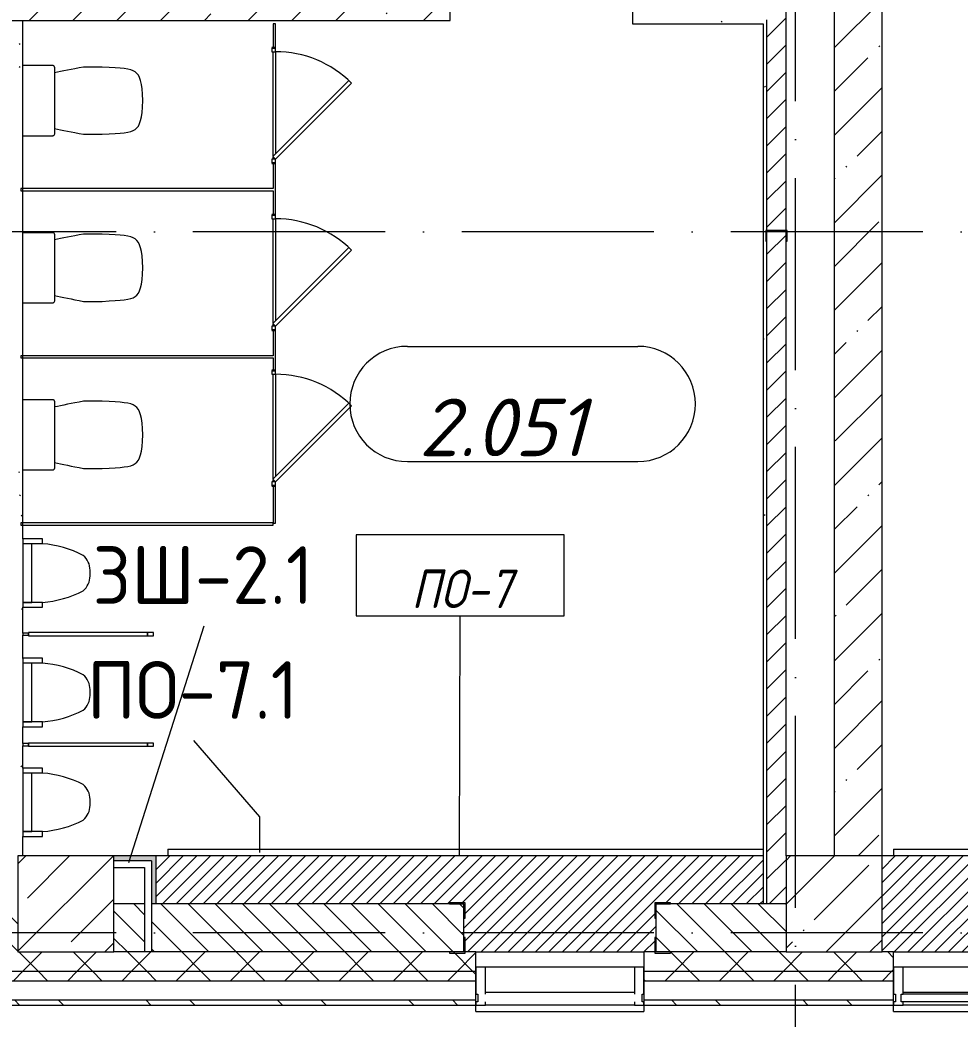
# Model space of a CAD drawing. Header units: millimetres. Extents: x -6467 to 106027, y -7090 to 195095.
# Drawn here: x 10410 to 15306, y -2268 to 2934 of the extents above; entities that cross this region are included whole.
import ezdxf

# ---------------------------------------------------------------- set-up
doc = ezdxf.new("R2010")
doc.units = ezdxf.units.MM
doc.linetypes.add('50_200_ШТРИХ_1Т_ш5_п1_п1_', pattern=[1400, 1000, -200, 0, -200])
for name, color, linetype, lineweight, true_color in [('A-AREA-IDEN-1', 7, 'Continuous', 9, 0xaaaaaa), ('A-DOOR-1', 7, 'Continuous', 5, 0xaaaaaa), ('A-DOOR-FRAM-1', 7, 'Continuous', 9, 0xaaaaaa), ('A-DOOR-OPNG-1', 7, 'Continuous', 30, 0xaaaaaa), ('A-FLOR-PATT-1', 7, 'Continuous', 5, 0xd61c12), ('A-FLOR-PATT-3', 7, 'Continuous', 5, 0xd9e403), ('A-GENM-1', 7, 'Continuous', 9, 0xaaaaaa), ('A-GENM-2', 7, 'Continuous', 20, 0xaaaaaa), ('A-WALL-1', 7, 'Continuous', 5, 0x77b143), ('A-WALL-3', 7, 'Continuous', 5, 0x787878), ('A-WALL-FNSH-2', 7, 'Continuous', 5, 0xaaaaaa), ('I-WALL-1', 7, 'Continuous', 5, 0x787878), ('I-WALL-2', 7, 'Continuous', 5, 0xaaaaaa), ('M-EQPM-1', 7, 'Continuous', 9, 0xaaaaaa), ('P-SANR-FIXT-1', 7, 'Continuous', 9, 0xaaaaaa), ('Оси-3', 7, '50_200_ШТРИХ_1Т_ш5_п1_п1_', 9, 0xaaaaaa)]:
    doc.layers.add(name, color=color, linetype=linetype, lineweight=lineweight, true_color=true_color)
for name, color, linetype, lineweight in [('A-FLOR', 7, 'Continuous', 9), ('A-FLOR-IDEN', 7, 'Continuous', 9), ('A-GLAZ', 7, 'Continuous', 5), ('A-GLAZ-CWMG', 7, 'Continuous', 9), ('A-GLAZ-CWMG-1', 7, 'Continuous', 20), ('A-WALL', 7, 'Continuous', 5), ('A-WALL-FNSH-1', 7, 'Continuous', 5), ('A-WALL-IDEN', 7, 'Continuous', 9), ('I-WALL', 7, 'Continuous', 5), ('S-COLS', 7, 'Continuous', 9), ('S-COLS-1', 7, 'Continuous', 5)]:
    doc.layers.add(name, color=color, linetype=linetype, lineweight=lineweight)
doc.styles.add('GOST Common', font='', dxfattribs={"height": 300})
doc.styles.add('GOST Common_I', font='', dxfattribs={"width": 0.9, "height": 200})
doc.styles.add('ISOCPEUR_I', font='isocpeui.ttf', dxfattribs={"height": 300})
doc.styles.get('GOST Common').set_extended_font_data('GOST Common')
doc.styles.get('GOST Common_I').set_extended_font_data('GOST Common', italic=True)
pattern_1 = [(45, (0, 0), (-228.0985, 228.0985), []), (45, (228.1, 0), (-228.0985, 228.0985), [403.225, -80.645, 6.706, -73.939])]
pattern_2 = [(0, (0, 0), (406.4, 101.6), [6.706, -298.094, 6.706, -298.094, -1625.6]), (0, (0, 0), (406.4, 101.6), [-609.6, 6.706, -602.894, 6.706, -298.094, -711.2]), (0, (0, 0), (406.4, 101.6), [-1524, 6.706, -196.494, 6.706, -501.294]), (120, (152.4, 50.8), (-291.1882, 301.1527), [6.706, -298.094, 6.706, -298.094, -1625.6]), (120, (152.4, 50.8), (-291.1882, 301.1527), [-609.6, 6.706, -602.894, 6.706, -298.094, -711.2]), (120, (152.4, 50.8), (-291.1882, 301.1527), [-1524, 6.706, -196.494, 6.706, -501.294]), (240, (203.2, 254), (-115.2118, -402.7527), [6.706, -298.094, 6.706, -298.094, -1625.6]), (240, (203.2, 254), (-115.2118, -402.7527), [-609.6, 6.706, -602.894, 6.706, -298.094, -711.2]), (240, (203.2, 254), (-115.2118, -402.7527), [-1524, 6.706, -196.494, 6.706, -501.294])]
pattern_3 = [(45, (0, 0), (-141.42136, 141.42136), []), (135, (0, 0), (-141.42136, -141.42136), [])]

# ---------------------------------------------------------------- blocks, each defined once
blk = doc.blocks.new('DOR_ДУ_распашная__1Ст_Прямоугольная2 - Вн_Д-9_ДДГ 600х1850h_С_у-29181152-АИ_План этажа Радиаторы_2')
at = {"layer": 'A-DOOR-1'}
for p, q in [((-116, 402), (-130.1, 387.8)), ((-130.1, 387.8), (265.9, -8.1)), ((280, 6), (-116, 402)), ((265.9, -8.1), (280, 6))]:
    blk.add_line(p, q, dxfattribs=at)
blk.add_arc((280, 6), 560, 135, 180, dxfattribs=at)
at = {"layer": 'A-DOOR-FRAM-1'}
for p, q in [((-280, 6), (-300, 6)), ((-280, -14), (-280, 6)), ((280, 6), (280, -14)), ((300, 6), (280, 6)), ((-300, -14), (-280, -14)), ((280, -14), (300, -14))]:
    blk.add_line(p, q, dxfattribs=at)
at = {"layer": 'A-DOOR-OPNG-1'}
for p, q in [((-300, 6), (-300, -14)), ((300, -14), (300, 6))]:
    blk.add_line(p, q, dxfattribs=at)
blk = doc.blocks.new('SND_Унитаз_Santek_HEO - Santek HEO_ 365х635х785_ выпуск-прямой_ PN4_5_ Х-резьба НР DN15_ К-гл_кон_ П DN100-17949504-АИ_План этажа Радиаторы_2')
at = {"layer": 'P-SANR-FIXT-1'}
for p, q in [((-175, 423.4), (-175, 325.6)), ((175, 325.6), (175, 423.4)), ((-182.5, 165.8), (-182.5, 10)), ((172.5, 175.8), (-172.5, 175.8)), ((182.5, 10), (182.5, 165.8))]:
    blk.add_line(p, q, dxfattribs=at)
for centre, start, end in [((-172.5, 165.8), 90, 180), ((-172.5, 165.8), 150, 180), ((-172.5, 165.8), 105, 120), ((172.5, 165.8), 0, 90), ((172.5, 165.8), 45, 90), ((172.5, 165.8), 0, 30)]:
    blk.add_arc(centre, 10, start, end, dxfattribs=at)
for points, knots in [([(0, 634.5), (-96, 631.3), (-168.1, 609.5), (-169.2, 526.5), (-175, 423.4)], [-0.5440111, -0.5440111, -0.5440111, -0.5440111, -0.2757876, 0, 0, 0, 0]), ([(175, 423.4), (169.2, 526.5), (168.1, 609.5), (96, 631.3), (0, 634.5)], [-0.5440111, -0.5440111, -0.5440111, -0.5440111, -0.2682234, 0, 0, 0, 0])]:
    blk.add_open_spline(points, degree=3, knots=knots, dxfattribs=at)
for points in [[(-175, 325.6), (-163, 263.9), (-153.6, 214.5), (-145, 174.9)], [(145, 174.9), (153.6, 214.5), (163, 263.9), (175, 325.6)]]:
    blk.add_open_spline(points, degree=3, dxfattribs=at)
blk = doc.blocks.new('BSC_Колонна _Прямоугольная - 500х500-V77-АИ_План этажа Радиаторы_2')
at = {"layer": 'S-COLS-1'}
h = blk.add_hatch(dxfattribs=at)
h.set_pattern_fill('FP_105', color=256, style=0, pattern_type=2)
h.set_pattern_definition([(45, (-10650, 1668.96), (-228.0985, 228.0985), []), (45, (-10421.9, 1668.96), (-228.0985, 228.0985), [403.225, -80.645, 6.706, -73.939])])
h.paths.add_polyline_path([(-250, -250), (250, -250), (250, 250), (-250, 250), (-250, -50.9)])
for p, q in [((250, 250), (-250, 250)), ((-250, 250), (-250, -250)), ((250, -250), (250, 250)), ((-250, -250), (250, -250))]:
    blk.add_line(p, q, dxfattribs=at)
blk = doc.blocks.new('Прямоугольный импост - Импост структурный с накладкой - 180мм-22437099-АИ_План этажа Радиаторы_2')
at = {"layer": 'A-GLAZ-CWMG-1'}
for p, q in [((0, 17), (-50, 17)), ((-50, 17), (-50, 0)), ((-50, 0), (-40, 0)), ((-40, 0), (-40, -40)), ((-10, -40), (-10, 0)), ((-10, 0), (0, 0)), ((0, 0), (0, 17)), ((-40, -40), (-50, -40)), ((-50, -40), (-50, -180)), ((0, -40), (-10, -40)), ((0, -180), (0, -40)), ((-50, -180), (0, -180))]:
    blk.add_line(p, q, dxfattribs=at)
blk = doc.blocks.new('Прямоугольный импост - Импост структурный с накладкой - 180мм-V233-АИ_План этажа Радиаторы_2')
at = {"layer": 'A-GLAZ-CWMG'}
for p, q in [((67850, -1999), (66250, -1999)), ((67850, -2139), (66250, -2139)), ((67850, -2179), (66250, -2179)), ((67850, -2196), (66250, -2196))]:
    blk.add_line(p, q, dxfattribs=at)
blk = doc.blocks.new('Прямоугольный импост - Импост структурный с накладкой - 180мм-22437121-АИ_План этажа Радиаторы_2')
at = {"layer": 'A-GLAZ-CWMG-1'}
for p, q in [((-50, 0), (-50, 17)), ((-50, 17), (0, 17)), ((0, 0), (-10, 0)), ((-10, 0), (-10, -40)), ((0, 17), (0, 0)), ((-50, -180), (-50, -40)), ((-10, -40), (0, -40)), ((0, -40), (0, -180)), ((0, -180), (-50, -180))]:
    blk.add_line(p, q, dxfattribs=at)
blk = doc.blocks.new('Прямоугольный импост - Импост структурный с накладкой - 180мм-V232-АИ_План этажа Радиаторы_2')
at = {"layer": 'A-GLAZ-CWMG'}
for p, q in [((6637, 55111), (5862, 55111)), ((6637, 54914), (5862, 54914))]:
    blk.add_line(p, q, dxfattribs=at)
blk = doc.blocks.new('Прямоугольный импост - Импост структурный с накладкой - 180мм-22437100-АИ_План этажа Радиаторы_2')
at = {"layer": 'A-GLAZ-CWMG-1'}
for p, q in [((-25, 0), (-25, 17)), ((-25, 17), (25, 17)), ((25, 0), (15, 0)), ((15, 0), (15, -40)), ((25, 17), (25, 0)), ((-25, -180), (-25, -40)), ((15, -40), (25, -40)), ((25, -40), (25, -180)), ((25, -180), (-25, -180))]:
    blk.add_line(p, q, dxfattribs=at)
blk = doc.blocks.new('Прямоугольный импост - Импост структурный с накладкой - 180мм-22437155-АИ_План этажа Радиаторы_2')
at = {"layer": 'A-GLAZ-CWMG-1'}
for p, q in [((0, 17), (-50, 17)), ((-50, 17), (-50, 0)), ((-10, -40), (-10, 0)), ((-10, 0), (0, 0)), ((0, 0), (0, 17)), ((-50, -40), (-50, -180)), ((0, -40), (-10, -40)), ((0, -180), (0, -40)), ((-50, -180), (0, -180))]:
    blk.add_line(p, q, dxfattribs=at)
blk = doc.blocks.new('BSC_Колонна _Прямоугольная - 500х500-V332-АИ_План этажа Радиаторы_2')
at = {"layer": 'S-COLS-1'}
h = blk.add_hatch(dxfattribs=at)
h.set_pattern_fill('FP_227', color=256, style=0, pattern_type=2)
h.set_pattern_definition([(45, (-14650, 1668.96), (-228.0985, 228.0985), []), (45, (-14421.9, 1668.96), (-228.0985, 228.0985), [403.225, -80.645, 6.706, -73.939])])
h.paths.add_polyline_path([(-194.5, -250), (250, -250), (250, 250), (-250, 250), (-250, -250)])
for p, q in [((250, 250), (-250, 250)), ((-250, 250), (-250, -250)), ((250, -250), (250, 250)), ((-250, -250), (250, -250))]:
    blk.add_line(p, q, dxfattribs=at)
blk = doc.blocks.new('Фахверк _газобетон торцы_272 - Фахверк _газобетон торцы_-25572460-АИ_План этажа Радиаторы_2')
at = {"layer": 'A-GENM-2'}
for p, q in [((89406, 11134.7), (89325, 11134.7)), ((89325, 11134.7), (89325, 11128.7)), ((89406, 11053.7), (89406, 11134.7)), ((89325, 11128.7), (89400, 11128.7)), ((89400, 11128.7), (89400, 11053.7)), ((89400, 11053.7), (89406, 11053.7)), ((89400, 10953.7), (89400, 10878.7)), ((89406, 10953.7), (89400, 10953.7)), ((89406, 10872.7), (89406, 10953.7)), ((89400, 10878.7), (89325, 10878.7)), ((89325, 10878.7), (89325, 10872.7)), ((89325, 10872.7), (89406, 10872.7))]:
    blk.add_line(p, q, dxfattribs=at)
blk = doc.blocks.new('Фахверк _газобетон торцы_273 - Фахверк _газобетон торцы_-25572480-АИ_План этажа Радиаторы_2')
at = {"layer": 'A-GENM-2'}
for p, q in [((89406, 11134.7), (89325, 11134.7)), ((89325, 11134.7), (89325, 11128.7)), ((89406, 11053.7), (89406, 11134.7)), ((89325, 11128.7), (89400, 11128.7)), ((89400, 11128.7), (89400, 11053.7)), ((89400, 11053.7), (89406, 11053.7)), ((89400, 10953.7), (89400, 10878.7)), ((89406, 10953.7), (89400, 10953.7)), ((89406, 10872.7), (89406, 10953.7)), ((89400, 10878.7), (89325, 10878.7)), ((89325, 10878.7), (89325, 10872.7)), ((89325, 10872.7), (89406, 10872.7))]:
    blk.add_line(p, q, dxfattribs=at)
blk = doc.blocks.new('Отлив_СКБ - Отлив витража-25810885-АИ_План этажа Радиаторы_2')
at = {"layer": 'A-GLAZ'}
for p, q in [((0, 67.4), (0, 100)), ((875, 100), (0, 100)), ((875, 100), (875, 67.4)), ((50, 2), (825, 2)), ((825, 0), (50, 0))]:
    blk.add_line(p, q, dxfattribs=at)
blk = doc.blocks.new('Отлив_СКБ - Отлив витража-25810986-АИ_План этажа Радиаторы_2')
at = {"layer": 'A-GLAZ'}
for p, q in [((0, 67.4), (0, 100)), ((1700, 100), (0, 100)), ((1700, 100), (1700, 67.4)), ((50, 2), (1650, 2)), ((1650, 0), (50, 0))]:
    blk.add_line(p, q, dxfattribs=at)
blk = doc.blocks.new('Фахверк 100_35 - Фахверк 100_1-26106838-АИ_План этажа Радиаторы_2')
at = {"layer": 'A-GENM-2'}
for p, q in [((2285, 81466), (2175, 81466)), ((2175, 81466), (2175, 81411)), ((2285, 81411), (2285, 81466)), ((2180, 81461), (2280, 81461)), ((2180, 81411), (2180, 81461)), ((2280, 81461), (2280, 81411)), ((2175, 81411), (2180, 81411)), ((2280, 81411), (2285, 81411))]:
    blk.add_line(p, q, dxfattribs=at)
blk = doc.blocks.new('Писсуар-Настенный_350-3D - Писсуар-Настенный_350-3D-29186888-АИ_План этажа Радиаторы_2')
at = {"layer": 'P-SANR-FIXT-1'}
for p, q in [((-109.1, 410), (-124.1, 410)), ((-94.1, 410), (-109.1, 410)), ((-261.5, 161.6), (-286.9, 161.6)), ((-286.9, 161.6), (-286.9, 60)), ((-261.5, 161.6), (-261.5, 60)), ((69.2, 161.6), (43.3, 161.6)), ((43.3, 161.6), (43.3, 60)), ((69.2, 60), (69.2, 161.6)), ((43.3, 106.9), (-261.5, 106.9)), ((-261.5, 106.9), (-261.5, 60)), ((43.3, 60), (43.3, 106.9)), ((-286.9, 60), (69.2, 60))]:
    blk.add_line(p, q, dxfattribs=at)
for centre, radius, start, end in [((279, 122.9), 541.9, 152.3797, 175.9011), ((-124.1, 309.4), 100.6, 90, 140), ((-94.1, 309.4), 100.6, 40, 90), ((-497.1, 122.9), 541.9, 4.0989, 27.6203)]:
    blk.add_arc(centre, radius, start, end, dxfattribs=at)
blk = doc.blocks.new('SMP_ДушеваяПерегородка_P1 - Туалетная кабинка 4-29189121-АИ_План этажа Радиаторы_2')
at = {"layer": 'M-EQPM-1'}
for p, q in [((8, 740), (-8, 740)), ((-8, 740), (-8, 710)), ((8, 710), (8, 740)), ((8, 710), (-8, 710)), ((-8, 710), (-8, 90)), ((-8, 710), (8, 710)), ((8, 90), (8, 710)), ((-8, 90), (8, 90)), ((6, 90), (-6, 90)), ((-6, 90), (-6, 60)), ((-6, 60), (6, 60)), ((6, 60), (6, 90))]:
    blk.add_line(p, q, dxfattribs=at)
blk = doc.blocks.new('AAR_СКБ_Марка_помещения_1_5 ммп - Номер-27962133-АИ_План этажа Радиаторы_2')
at = {"layer": 'A-AREA-IDEN-1'}
for p, q in [((-2.987, 3), (3.013, 3)), ((-2.987, 0), (3.013, 0))]:
    blk.add_line(p, q, dxfattribs=at)
for centre, start, end in [((-2.987, 1.5), 90, 270), ((3.013, 1.5), 270, 90)]:
    blk.add_arc(centre, 1.5, start, end, dxfattribs=at)
blk = doc.blocks.new('AAR_СКБ_Марка_Перекрытия_1 мм - Марка пола-27961726-АИ_План этажа Радиаторы_2')
at = {"layer": 'A-FLOR-IDEN'}
for p, q in [((2.723, 2.101), (-2.69, 2.101)), ((-2.69, 2.101), (-2.69, 0)), ((2.723, 0), (2.723, 2.101)), ((-2.69, 0), (2.723, 0))]:
    blk.add_line(p, q, dxfattribs=at)

msp = doc.modelspace()

# ---------------------------------------------------------------- hatches: boundary and pattern name
at = {"layer": 'A-FLOR-PATT-1'}
h = msp.add_hatch(dxfattribs=at)
h.set_pattern_fill('FP_268', color=256, style=0, pattern_type=2)
h.set_pattern_definition([(45, (15850, -1668.96), (-35.3553, 35.3553), [])])
h.paths.add_polyline_path([(16116.5, -1919), (16715.4, -1919), (16715.4, -1844), (16720.4, -1844), (16720.4, -1744), (16715.4, -1744), (16715.4, -1663), (16796.4, -1663), (16796.4, -1669), (16800, -1669), (16800, -1419), (14900, -1419), (14900.4, -1919), (15286, -1919)])
at = {"layer": 'A-FLOR-PATT-3'}
h = msp.add_hatch(dxfattribs=at)
h.set_pattern_fill('FP_348', color=256, style=0, pattern_type=2)
h.set_pattern_definition([(225, (13219.5, -1793.96), (35.3553, -35.3553), [])])
h.paths.add_polyline_path([(13716.5, -1919), (13716.5, -1844), (13722.5, -1844), (13722.5, -1744), (13716.5, -1744), (13716.5, -1663), (13797.5, -1663), (13797.5, -1669), (14280, -1669), (14280, -1419), (11119.6, -1419), (11119.6, -1669), (12647.5, -1669), (12647.5, -1663), (12728.5, -1663), (12728.5, -1744), (12722.5, -1744), (12722.5, -1844), (12728.5, -1844), (12728.5, -1919), (13660, -1919)])
at = {"layer": 'A-WALL'}
h = msp.add_hatch(dxfattribs=at)
h.set_pattern_fill('FP_1', color=256, style=0, pattern_type=2)
h.set_pattern_definition(pattern_1)
h.paths.add_polyline_path([(14650, -1419), (14900, -1419), (14900, 5581), (14650, 5581), (14650, -312)])
h = msp.add_hatch(dxfattribs=at)
h.set_pattern_fill('FP_1', color=256, style=0, pattern_type=2)
h.set_pattern_definition(pattern_1)
h.paths.add_polyline_path([(12650, 2931), (12650, 3181), (7750, 3181), (7750, 2931), (10305.1, 2931.1), (10305.3, 2931), (11133.5, 2931)])
h = msp.add_hatch(dxfattribs=at)
h.set_pattern_fill('FP_125', color=256, style=0, pattern_type=2)
h.set_pattern_definition(pattern_3)
h.paths.add_polyline_path([(99166.3, -2019), (101250, -2019), (101250, -1919), (92065.3, -1919), (92065.3, -2019), (95844.3, -2019)])
h.paths.add_polyline_path([(90365.3, -2019), (90365.3, -1919), (82525, -1919), (82525, -2019), (90030.8, -2019)])
h.paths.add_polyline_path([(81400, -2019), (81675, -2019), (81675, -1919), (80400, -1919), (80400, -2019), (81310.6, -2019)])
h.paths.add_polyline_path([(70900, -2019), (72700, -2019), (72700, -1919), (70900, -1919)])
h.paths.add_polyline_path([(69200, -2019), (69200, -1919), (67900, -1919), (67900, -2019), (68853.1, -2019)])
h.paths.add_polyline_path([(66200, -2019), (66200, -1919), (64900, -1919), (64900, -2019), (65946.4, -2019)])
h.paths.add_polyline_path([(63039.6, -2019), (63200, -2019), (63200, -1919), (61900, -1919), (61900, -2019), (62624.4, -2019)])
h.paths.add_polyline_path([(57200, -2019), (57200, -1919), (55900, -1919), (55900, -2019), (56810.9, -2019)])
h.paths.add_polyline_path([(58900, -2019), (60200, -2019), (60200, -1919), (58900, -1919)])
h.paths.add_polyline_path([(52900, -2019), (54200, -2019), (54200, -1919), (52900, -1919)])
h.paths.add_polyline_path([(50997.4, -2019), (51200, -2019), (51200, -1919), (49900, -1919), (49900, -2019), (50166.9, -2019)])
h.paths.add_polyline_path([(46900, -2019), (48200, -2019), (48200, -1919), (46900, -1919)])
h.paths.add_polyline_path([(45183.9, -2019), (45200, -2019), (45200, -1919), (43900, -1919), (43900, -2019), (44353.4, -2019)])
h.paths.add_polyline_path([(41861.9, -2019), (42200, -2019), (42200, -1919), (40900, -1919), (40900, -2019), (41031.4, -2019)])
h.paths.add_polyline_path([(38539.9, -2019), (39200, -2019), (39200, -1919), (37600, -1919), (37600, -2019), (37709.4, -2019)])
h.paths.add_polyline_path([(34600, -2019), (35900, -2019), (35900, -1919), (34600, -1919)])
h.paths.add_polyline_path([(31895.9, -2019), (32900, -2019), (32900, -1919), (31600, -1919), (31600, -2019)])
h.paths.add_polyline_path([(29900, -2019), (29900, -1919), (28790, -1919), (28790, -2019), (29819.7, -2019)])
h.paths.add_polyline_path([(25667.2, -2019), (26900, -2019), (26900, -1919), (25600, -1919), (25600, -2019)])
h.paths.add_polyline_path([(23900, -2019), (23900, -1919), (22600, -1919), (22600, -2019), (23590.9, -2019)])
h.paths.add_polyline_path([(20268.9, -2019), (20900, -2019), (20900, -1919), (19600, -1919), (19600, -2019), (19853.7, -2019)])
h.paths.add_polyline_path([(14870.7, -2019), (14960, -2019), (14960, -1919), (13660, -1919), (13660, -2019), (14455.5, -2019)])
h.paths.add_polyline_path([(16660, -2019), (17900, -2019), (17900, -1919), (16660, -1919)])
h.paths.add_polyline_path([(12785, -2019), (12785, -1919), (7325.3, -1919), (7325.3, -2019), (12379.2, -2019)])
h.paths.add_polyline_path([(2828.5, -2019), (6450.3, -2019), (6450.3, -1919), (-2550, -1919), (-2550, -2019), (-493.5, -2019)])
h = msp.add_hatch(dxfattribs=at)
h.set_pattern_fill('FP_125', color=256, style=0, pattern_type=2)
h.set_pattern_definition(pattern_3)
h.paths.add_polyline_path([(99166.3, -2069), (101350, -2069), (101350, -2019), (92065.3, -2019), (92065.3, -2069), (95844.3, -2069)])
h.paths.add_polyline_path([(89200.3, -2069), (90365.3, -2069), (90365.3, -2019), (82525, -2019), (82525, -2069), (87539.3, -2069)])
h.paths.add_polyline_path([(81675, -2069), (81675, -2019), (80400, -2019), (80400, -2069), (81310.6, -2069)])
h.paths.add_polyline_path([(72590.4, -2069), (72700, -2069), (72700, -2019), (70900, -2019), (70900, -2069), (71759.9, -2069)])
h.paths.add_polyline_path([(68853.1, -2069), (69200, -2069), (69200, -2019), (67900, -2019), (67900, -2069), (68437.9, -2069)])
h.paths.add_polyline_path([(65946.4, -2069), (66200, -2069), (66200, -2019), (64900, -2019), (64900, -2069), (65115.9, -2069)])
h.paths.add_polyline_path([(62209.1, -2069), (63200, -2069), (63200, -2019), (61900, -2019), (61900, -2069)])
h.paths.add_polyline_path([(57200, -2069), (57200, -2019), (55900, -2019), (55900, -2069), (56810.9, -2069)])
h.paths.add_polyline_path([(58900, -2069), (60200, -2069), (60200, -2019), (58900, -2019)])
h.paths.add_polyline_path([(50997.4, -2069), (51200, -2069), (51200, -2019), (49900, -2019), (49900, -2069), (50166.9, -2069)])
h.paths.add_polyline_path([(53904.1, -2069), (54200, -2069), (54200, -2019), (52900, -2019), (52900, -2069), (53488.9, -2069)])
h.paths.add_polyline_path([(48200, -2069), (48200, -2019), (46900, -2019), (46900, -2069), (47675.4, -2069)])
h.paths.add_polyline_path([(42200, -2069), (42200, -2019), (40900, -2019), (40900, -2069), (41861.9, -2069)])
h.paths.add_polyline_path([(45183.9, -2069), (45200, -2069), (45200, -2019), (43900, -2019), (43900, -2069), (44353.4, -2069)])
h.paths.add_polyline_path([(39200, -2069), (39200, -2019), (37600, -2019), (37600, -2069), (38955.2, -2069)])
h.paths.add_polyline_path([(35900, -2069), (35900, -2019), (34600, -2019), (34600, -2069), (35217.9, -2069)])
h.paths.add_polyline_path([(31895.9, -2069), (32900, -2069), (32900, -2019), (31600, -2019), (31600, -2069)])
h.paths.add_polyline_path([(26497.7, -2069), (26900, -2069), (26900, -2019), (25600, -2019), (25600, -2069), (26082.4, -2069)])
h.paths.add_polyline_path([(28989.2, -2069), (29900, -2069), (29900, -2019), (28790, -2019), (28790, -2069)])
h.paths.add_polyline_path([(23900, -2069), (23900, -2019), (22600, -2019), (22600, -2069), (23590.9, -2069)])
h.paths.add_polyline_path([(19600, -2069), (20900, -2069), (20900, -2019), (19600, -2019)])
h.paths.add_polyline_path([(14870.7, -2069), (14960, -2069), (14960, -2019), (13660, -2019), (13660, -2069), (14455.5, -2069)])
h.paths.add_polyline_path([(16947, -2069), (17900, -2069), (17900, -2019), (16660, -2019), (16660, -2069)])
h.paths.add_polyline_path([(10303, -2069), (12785, -2069), (12785, -2019), (7325.3, -2019), (7325.3, -2069), (9472.5, -2069)])
h.paths.add_polyline_path([(5735.2, -2069), (6450.3, -2069), (6450.3, -2019), (-2600, -2019), (-2600, -2069), (5320, -2069)])
at = {"layer": 'A-WALL-1'}
for points in [[(11094.6, -1444), (11119.6, -1444), (11119.6, -1419), (10900, -1419), (10900, -1444)], [(11119.6, -1669), (11119.6, -1444), (11094.6, -1444), (11094.6, -1669)]]:
    msp.add_hatch(color=256, dxfattribs=at).paths.add_polyline_path(points)
at = {"layer": 'A-WALL-3'}
h = msp.add_hatch(dxfattribs=at)
h.set_pattern_fill('FP_124', color=256, style=0, pattern_type=2)
h.set_pattern_definition([(135, (0, 0), (-342.1478, -342.1478), []), (135, (228.1, 0), (-342.1478, -342.1478), [])])
h.paths.add_polyline_path([(101400, -2196), (101500, -2196), (101500, -2169), (92065.3, -2169), (92065.3, -2196), (101350, -2196)])
h.paths.add_polyline_path([(90365.3, -2196), (90365.3, -2169), (82525, -2169), (82525, -2196), (90030.8, -2196)])
h.paths.add_polyline_path([(81675, -2196), (81675, -2169), (80400, -2169), (80400, -2196), (81310.6, -2196)])
h.paths.add_polyline_path([(71759.9, -2196), (72700, -2196), (72700, -2169), (70900, -2169), (70900, -2196), (70929.4, -2196)])
h.paths.add_polyline_path([(68853.1, -2196), (69200, -2196), (69200, -2169), (67900, -2169), (67900, -2196), (68437.9, -2196)])
h.paths.add_polyline_path([(65946.4, -2196), (66200, -2196), (66200, -2169), (64900, -2169), (64900, -2196), (65115.9, -2196)])
h.paths.add_polyline_path([(62209.1, -2196), (63200, -2196), (63200, -2169), (61900, -2169), (61900, -2196)])
h.paths.add_polyline_path([(55900, -2196), (57200, -2196), (57200, -2169), (55900, -2169)])
h.paths.add_polyline_path([(60200, -2196), (60200, -2169), (58900, -2169), (58900, -2196), (60132.9, -2196)])
h.paths.add_polyline_path([(52900, -2196), (54200, -2196), (54200, -2169), (52900, -2169)])
h.paths.add_polyline_path([(50997.4, -2196), (51200, -2196), (51200, -2169), (49900, -2169), (49900, -2196), (50166.9, -2196)])
h.paths.add_polyline_path([(48200, -2196), (48200, -2169), (46900, -2169), (46900, -2196), (47675.4, -2196)])
h.paths.add_polyline_path([(45183.9, -2196), (45200, -2196), (45200, -2169), (43900, -2169), (43900, -2196), (44353.4, -2196)])
h.paths.add_polyline_path([(41031.4, -2196), (42200, -2196), (42200, -2169), (40900, -2169), (40900, -2196)])
h.paths.add_polyline_path([(38955.2, -2196), (39200, -2196), (39200, -2169), (37600, -2169), (37600, -2196), (38539.9, -2196)])
h.paths.add_polyline_path([(35217.9, -2196), (35900, -2196), (35900, -2169), (34600, -2169), (34600, -2196), (34802.7, -2196)])
h.paths.add_polyline_path([(32726.4, -2196), (32900, -2196), (32900, -2169), (31600, -2169), (31600, -2196), (31895.9, -2196)])
h.paths.add_polyline_path([(29819.7, -2196), (29900, -2196), (29900, -2169), (28790, -2169), (28790, -2196), (29404.4, -2196)])
h.paths.add_polyline_path([(23900, -2196), (23900, -2169), (22600, -2169), (22600, -2196), (23590.9, -2196)])
h.paths.add_polyline_path([(26082.4, -2196), (26900, -2196), (26900, -2169), (25600, -2169), (25600, -2196), (25667.2, -2196)])
h.paths.add_polyline_path([(19600, -2196), (20900, -2196), (20900, -2169), (19600, -2169)])
h.paths.add_polyline_path([(14455.5, -2196), (14960, -2196), (14960, -2169), (13660, -2169), (13660, -2196), (14040.2, -2196)])
h.paths.add_polyline_path([(17777.5, -2196), (17900, -2196), (17900, -2169), (16660, -2169), (16660, -2196), (16947, -2196)])
h.paths.add_polyline_path([(11964, -2196), (12785, -2196), (12785, -2169), (7325.3, -2169), (7325.3, -2196), (11133.5, -2196)])
h.paths.add_polyline_path([(5735.2, -2196), (6450.3, -2196), (6450.3, -2169), (-2727, -2169), (-2727, -2196), (5320, -2196)])
at = {"layer": 'I-WALL'}
h = msp.add_hatch(dxfattribs=at)
h.set_pattern_fill('FP_4', color=256, style=0, pattern_type=2)
h.set_pattern_definition([(45, (0, 0), (-70.7107, 70.7107), [])])
h.paths.add_polyline_path([(14300, -1669), (14400, -1669), (14400, 5831), (14300, 5831), (14300, -1419)])
h = msp.add_hatch(dxfattribs=at)
h.set_pattern_fill('FP_2', color=256, style=0, pattern_type=2)
h.set_pattern_definition([(135, (0, 0), (-70.71068, -70.71068), [])])
h.paths.add_polyline_path([(80895.3, -1919), (80900, -1919), (80900, -1669), (80460, -1669), (80460, -1919), (80480.1, -1919)])
h.paths.add_polyline_path([(71850, -1919), (71900, -1919), (71900, -1669), (71850, -1669), (71850, -1795)])
h.paths.add_polyline_path([(71110.2, -1919), (71110.2, -1669), (70960.4, -1670.8), (70960.4, -1919)])
h.paths.add_polyline_path([(72400, -1919), (72567.2, -1919), (72567.2, -1669), (72400, -1669), (72400, -1719.8)])
h.paths.add_polyline_path([(71350, -1919), (71350, -1669), (71145.2, -1669), (71145.2, -1919)])
h.paths.add_polyline_path([(72602.2, -1919), (72640, -1919), (72640, -1669), (72602.2, -1669), (72602.2, -1719.8)])
h.paths.add_polyline_path([(69140.4, -1919), (69140.4, -1670.8), (68850, -1670.8), (68850, -1919), (68853.1, -1919)])
h.paths.add_polyline_path([(68129, -1919), (68129, -1669), (67960.4, -1669), (67960.4, -1919), (68022.6, -1919)])
h.paths.add_polyline_path([(68350, -1919), (68350, -1669), (68164, -1669), (68164, -1919)])
h.paths.add_polyline_path([(65946.4, -1919), (66140.4, -1919), (66140.4, -1669), (64960.4, -1669), (64960.4, -1919), (65115.9, -1919)])
h.paths.add_polyline_path([(62850, -1919), (63140.4, -1919), (63140.4, -1669), (62850, -1669), (62850, -1730.5)])
h.paths.add_polyline_path([(62209.1, -1919), (62350, -1919), (62350, -1669), (61960.4, -1669), (61960.4, -1919)])
h.paths.add_polyline_path([(59850, -1919), (60017.2, -1919), (60017.2, -1669), (59850, -1669), (59850, -1719.8)])
h.paths.add_polyline_path([(60052.2, -1919), (60140.4, -1919), (60140.4, -1669), (60052.2, -1669), (60052.2, -1719.8)])
h.paths.add_polyline_path([(55980.4, -1919), (57140.4, -1919), (57140.4, -1669), (55960.4, -1669), (55960.4, -1919)])
h.paths.add_polyline_path([(59350, -1919), (59350, -1669), (59160, -1669), (59160, -1919), (59302.4, -1919)])
h.paths.add_polyline_path([(58960.4, -1919), (59125, -1919), (59125, -1669), (58960.4, -1669), (58960.4, -1719.8)])
h.paths.add_polyline_path([(53164, -1919), (53350, -1919), (53350, -1669), (53164, -1669), (53164, -1719.8)])
h.paths.add_polyline_path([(50350, -1919), (50350, -1669), (50164, -1669), (50164, -1919), (50166.9, -1919)])
h.paths.add_polyline_path([(50129, -1919), (50129, -1669), (49960.4, -1669), (49960.4, -1919)])
h.paths.add_polyline_path([(53073.6, -1919), (53129, -1919), (53129, -1669), (52960.4, -1669), (52960.4, -1919)])
h.paths.add_polyline_path([(53904.1, -1919), (54010, -1919), (54010, -1669), (53850, -1669), (53850, -1919)])
h.paths.add_polyline_path([(54140.4, -1919), (54140.4, -1669), (54045, -1669), (54045, -1919)])
h.paths.add_polyline_path([(51140.4, -1919), (51140.4, -1669), (50850, -1669), (50850, -1919), (50997.4, -1919)])
h.paths.add_polyline_path([(45140.4, -1919), (45140.4, -1669), (45067.3, -1669), (45067.3, -1919)])
h.paths.add_polyline_path([(45032.3, -1919), (45032.3, -1669), (44850, -1669), (44850, -1919)])
h.paths.add_polyline_path([(47675.4, -1919), (48140.4, -1919), (48140.4, -1669), (46960.4, -1669), (46960.4, -1919)])
h.paths.add_polyline_path([(39140.4, -1919), (39140.4, -1669), (39052.2, -1669), (39052.2, -1919)])
h.paths.add_polyline_path([(38955.2, -1919), (39017.2, -1919), (39017.2, -1669), (38850, -1669), (38850, -1919)])
h.paths.add_polyline_path([(38350, -1919), (38350, -1669), (38300, -1669), (38300, -1919)])
h.paths.add_polyline_path([(41861.9, -1919), (42017.2, -1919), (42017.2, -1669), (41850, -1669), (41850, -1919)])
h.paths.add_polyline_path([(42052.2, -1919), (42139.8, -1919), (42139.8, -1669), (42052.2, -1669), (42052.2, -1719.8)])
h.paths.add_polyline_path([(43959.8, -1919), (44350, -1919), (44350, -1669), (43959.8, -1669), (43959.8, -1719.8)])
h.paths.add_polyline_path([(40960.4, -1919), (41350, -1919), (41350, -1669), (40960.4, -1669), (40960.4, -1719.8)])
h.paths.add_polyline_path([(35300, -1919), (35840.4, -1919), (35840.4, -1669), (35300, -1669), (35300, -1719.8)])
h.paths.add_polyline_path([(34660.4, -1919), (34800, -1919), (34800, -1669), (34660.4, -1669), (34660.4, -1719.8)])
h.paths.add_polyline_path([(37660.4, -1919), (37800, -1919), (37800, -1669), (37660.4, -1669), (37660.4, -1719.8)])
h.paths.add_polyline_path([(29480, -1919), (29480, -1669), (29300, -1669), (29300, -1919), (29404.4, -1919)])
h.paths.add_polyline_path([(31660.4, -1919), (32840.4, -1919), (32840.4, -1669), (31660.4, -1669), (31660.4, -1719.8)])
h.paths.add_polyline_path([(28660.4, -1919), (28800, -1919), (28800, -1669), (28660.4, -1669), (28660.4, -1719.8)])
h.paths.add_polyline_path([(29840.4, -1919), (29840.4, -1669), (29515, -1669), (29515, -1919), (29819.7, -1919)])
h.paths.add_polyline_path([(25800, -1919), (25800, -1669), (25660.4, -1669), (25660.4, -1919), (25667.2, -1919)])
h.paths.add_polyline_path([(26467.2, -1919), (26467.2, -1669), (26300, -1669), (26300, -1919)])
h.paths.add_polyline_path([(26840.4, -1919), (26840.4, -1669), (26502.2, -1669), (26502.2, -1919)])
h.paths.add_polyline_path([(23590.9, -1919), (23840.4, -1919), (23840.4, -1669), (22660.4, -1669), (22660.4, -1919), (22760.4, -1919)])
h.paths.add_polyline_path([(20684.2, -1919), (20840.4, -1919), (20840.4, -1669), (20475, -1669), (20475, -1919)])
h.paths.add_polyline_path([(17840.4, -1919), (17840.4, -1669), (17535, -1669), (17535, -1919), (17777.5, -1919)])
h.paths.add_polyline_path([(20300, -1919), (20440, -1919), (20440, -1669), (20300, -1669), (20300, -1719.8)])
h.paths.add_polyline_path([(19800, -1919), (19800, -1669), (19660.4, -1669), (19660.4, -1919)])
h.paths.add_polyline_path([(14400, -1919), (14400, -1669), (13722.5, -1669), (13722.5, -1919), (14040.2, -1919)])
h.paths.add_polyline_path([(16720.4, -1919), (16800, -1919), (16800, -1669), (16720.4, -1669), (16720.4, -1719.8)])
h.paths.add_polyline_path([(17500, -1919), (17500, -1669), (17300, -1669), (17300, -1919)])
h.paths.add_polyline_path([(12722.5, -1919), (12722.5, -1669), (11094.6, -1669), (11094.6, -1919), (12379.2, -1919)])
h.paths.add_polyline_path([(10900, -1919), (11059.6, -1919), (11059.6, -1669), (10900, -1669), (10900, -1885)])
h.paths.add_polyline_path([(10303, -1919), (10400, -1919), (10400, -1669), (7387.8, -1669), (7387.8, -1919), (9472.5, -1919)])
h.paths.add_polyline_path([(6032.8, -1919), (6387.8, -1919), (6387.8, -1669), (6032.8, -1669), (6032.8, -1719.8)])
h.paths.add_polyline_path([(5800, -1919), (5997.8, -1919), (5997.8, -1669), (5800, -1669), (5800, -1719.8)])
at = {"layer": 'I-WALL-1'}
h = msp.add_hatch(dxfattribs=at)
h.set_pattern_fill('FP_3', color=256, style=0, pattern_type=2)
h.set_pattern_definition(pattern_2)
h.paths.add_polyline_path([(14280, -1669), (14300, -1669), (14300, 2933.6), (14280, 2933.6), (14280, -312)])
h.paths.add_polyline_path([(14280, 3033.6), (14300, 3033.6), (14300, 5831), (14280, 5831), (14280, 5319.5)])
h = msp.add_hatch(dxfattribs=at)
h.set_pattern_fill('FP_3', color=256, style=0, pattern_type=2)
h.set_pattern_definition(pattern_2)
h.paths.add_polyline_path([(10405.3, -1419), (10425.3, -1419), (10425.3, 2931), (10405.3, 2931), (10405.3, -1323.6)])
h = msp.add_hatch(dxfattribs=at)
h.set_pattern_fill('FP_3', color=256, style=0, pattern_type=2)
h.set_pattern_definition(pattern_2)
h.paths.add_polyline_path([(14280, 2913.6), (14280, 2933.6), (13600, 2933.6), (13600, 2913.6)])

# ---------------------------------------------------------------- linework, layer by layer
at = {"layer": 'A-FLOR'}
for p, q in [((14280, -1419), (11119.6, -1419)), ((16800, -1419), (14900, -1419)), ((12785, -1919), (13660, -1919)), ((14960, -1919), (16660, -1919))]:
    msp.add_line(p, q, dxfattribs=at)
at = {"layer": 'A-FLOR-IDEN'}
msp.add_line((12699.8, -1419), (12703.2, -168.2), dxfattribs=at)
at = {"layer": 'A-WALL'}
for p, q in [((14650, 5581), (14650, -1419)), ((14900, -1419), (14900, 5581)), ((12650, 2931), (12650, 3181)), ((7750, 2931), (12650, 2931)), ((14300, -1669), (14300, 2933.6)), ((11179.6, -1384), (14280, -1384)), ((11179.6, -1384), (11179.6, -1419)), ((14960, -1384), (16740, -1384)), ((14960, -1384), (14960, -1419)), ((11094.6, -1444), (10900, -1444)), ((11094.6, -1444), (11094.6, -1919)), ((10900, -1479), (11059.6, -1479)), ((11059.6, -1479), (11059.6, -1919)), ((11059.6, -1669), (10900, -1669)), ((12722.5, -1669), (11094.6, -1669)), ((12722.5, -1919), (12722.5, -1669)), ((14400, -1669), (13722.5, -1669)), ((13722.5, -1669), (13722.5, -1919)), ((14900.4, -1919), (14900.4, -1669)), ((7325.3, -2019), (12785, -2019)), ((13660, -2019), (14960, -2019)), ((7325.3, -2069), (12785, -2069)), ((13660, -2069), (14960, -2069)), ((7325.3, -2169), (12785, -2169)), ((13660, -2169), (14960, -2169))]:
    msp.add_line(p, q, dxfattribs=at)
at = {"layer": 'A-WALL-FNSH-1'}
for p, q in [((14400, -1419), (14400, 4681)), ((13600, 3033.6), (13600, 2913.6)), ((10425.3, 231.4), (10425.3, 2931)), ((13600, 2913.6), (14280, 2913.6)), ((14280, 2913.6), (14280, -1669)), ((10425.3, -258.4), (10425.3, -124.7)), ((10425.3, -390.3), (10425.3, -270.4)), ((10425.3, -834.4), (10425.3, -746.4)), ((10425.3, -962.4), (10425.3, -846.4)), ((10425.3, -1419), (10425.3, -1318.5)), ((11119.6, -1419), (10900, -1419)), ((11119.6, -1669), (11119.6, -1419)), ((12785, -1919), (10900, -1919)), ((12785, -2196), (12785, -1919)), ((14400, -1919), (13660, -1919)), ((13660, -1919), (13660, -2196)), ((14960, -1919), (14900, -1919)), ((14960, -2196), (14960, -1919)), ((7325.3, -2196), (12785, -2196)), ((13660, -2196), (14960, -2196))]:
    msp.add_line(p, q, dxfattribs=at)
at = {"layer": 'A-WALL-FNSH-2'}
for p, q in [((11741.3, 2913.6), (11729.3, 2913.6)), ((11729.3, 2913.6), (11729.3, 2788.6)), ((11741.3, 2788.6), (11741.3, 2913.6)), ((11729.3, 2188.6), (11729.3, 2055.6)), ((11741.3, 1918.6), (11741.3, 2188.6)), ((11729.3, 2055.6), (10415.3, 2055.6)), ((10415.3, 2055.6), (10415.3, 2043.6)), ((10415.3, 2043.6), (11729.3, 2043.6)), ((11729.3, 2043.6), (11729.3, 1918.6)), ((11729.3, 1318.6), (11729.3, 1185.6)), ((11741.3, 1108.6), (11741.3, 1318.6)), ((11729.3, 1185.6), (10415.3, 1185.6)), ((10415.3, 1185.6), (10415.3, 1173.6)), ((10415.3, 1173.6), (11729.3, 1173.6)), ((11729.3, 1173.6), (11729.3, 1108.6)), ((11729.3, 508.6), (11729.3, 315.6)), ((11741.3, 313.6), (11741.3, 508.6)), ((11729.3, 315.6), (10415.3, 315.6)), ((10415.3, 315.6), (10415.3, 303.6)), ((11729.3, 313.6), (11741.3, 313.6)), ((11729.3, 303.6), (11729.3, 313.6)), ((10415.3, 303.6), (11729.3, 303.6))]:
    msp.add_line(p, q, dxfattribs=at)
at = {"layer": 'A-WALL-IDEN'}
for p, q in [((10976.5, -1453.1), (11369.7, -220.3)), ((11659.7, -1215), (11316.4, -818.7)), ((11659.7, -1401.5), (11659.7, -1215))]:
    msp.add_line(p, q, dxfattribs=at)
at = {"layer": 'I-WALL-2'}
for p, q in [((11729.3, 2224.9), (11729.3, 2768.6)), ((11741.3, 2768.6), (11741.3, 2236.9)), ((11729.3, 2208.6), (11729.3, 2220.6)), ((11729.3, 1354.9), (11729.3, 1898.6)), ((11741.3, 1898.6), (11741.3, 1366.9)), ((11729.3, 1338.6), (11729.3, 1350.6)), ((11729.3, 544.9), (11729.3, 1088.6)), ((11741.3, 1088.6), (11741.3, 556.9)), ((11729.3, 528.6), (11729.3, 540.6))]:
    msp.add_line(p, q, dxfattribs=at)
at = {"layer": 'Оси-3'}
for p, q in [((14450, -5889.7), (14450, 49636.1)), ((104718, 1831), (-5267.3, 1831)), ((104718, -1819), (-5267.3, -1819))]:
    msp.add_line(p, q, dxfattribs=at)

# ---------------------------------------------------------------- block references
at = {"layer": 'A-AREA-IDEN-1', "xscale": 199.9999999999999, "yscale": 199.9999999999999, "zscale": 199.9999999999999}
msp.add_blockref('AAR_СКБ_Марка_помещения_1_5 ммп - Номер-27962133-АИ_План этажа Радиаторы_2', (13025.4, 634.2), dxfattribs=at)
at = {"layer": 'A-DOOR-1', "rotation": 269.9999999999989}
for p in [(11735.3, 2488.6), (11735.3, 1618.6), (11735.3, 808.6)]:
    msp.add_blockref('DOR_ДУ_распашная__1Ст_Прямоугольная2 - Вн_Д-9_ДДГ 600х1850h_С_у-29181152-АИ_План этажа Радиаторы_2', p, dxfattribs=at)
at = {"layer": 'A-FLOR-IDEN', "xscale": 199.9999999999999, "yscale": 199.9999999999999, "zscale": 199.9999999999999}
msp.add_blockref('AAR_СКБ_Марка_Перекрытия_1 мм - Марка пола-27961726-АИ_План этажа Радиаторы_2', (12699.8, -168.2), dxfattribs=at)
at = {"layer": 'A-GENM-1'}
for name, p in [('Фахверк 100_35 - Фахверк 100_1-26106838-АИ_План этажа Радиаторы_2', (12120, -79628.8)), ('Фахверк _газобетон торцы_272 - Фахверк _газобетон торцы_-25572460-АИ_План этажа Радиаторы_2', (-76677.5, -12797.7))]:
    msp.add_blockref(name, p, dxfattribs=at)
at = {"layer": 'A-GENM-1', "rotation": 180}
msp.add_blockref('Фахверк _газобетон торцы_273 - Фахверк _газобетон торцы_-25572480-АИ_План этажа Радиаторы_2', (103122.5, 9209.8), dxfattribs=at)
at = {"layer": 'A-GLAZ', "rotation": 180}
for name, p in [('Отлив_СКБ - Отлив витража-25810885-АИ_План этажа Радиаторы_2', (13660, -2128.6)), ('Отлив_СКБ - Отлив витража-25810986-АИ_План этажа Радиаторы_2', (16660, -2128.6))]:
    msp.add_blockref(name, p, dxfattribs=at)
at = {"layer": 'A-GLAZ-CWMG', "rotation": 180}
for name, p in [('Прямоугольный импост - Импост структурный с накладкой - 180мм-22437155-АИ_План этажа Радиаторы_2', (12785, -2179)), ('Прямоугольный импост - Импост структурный с накладкой - 180мм-22437099-АИ_План этажа Радиаторы_2', (14960, -2179))]:
    msp.add_blockref(name, p, dxfattribs=at)
at = {"layer": 'A-GLAZ-CWMG'}
for name, p in [('Прямоугольный импост - Импост структурный с накладкой - 180мм-V232-АИ_План этажа Радиаторы_2', (6973, -57110)), ('Прямоугольный импост - Импост структурный с накладкой - 180мм-V233-АИ_План этажа Радиаторы_2', (-51240, 0))]:
    msp.add_blockref(name, p, dxfattribs=at)
at = {"layer": 'A-GLAZ-CWMG', "extrusion": (0, 0, -1), "rotation": 180}
for name, p in [('Прямоугольный импост - Импост структурный с накладкой - 180мм-22437121-АИ_План этажа Радиаторы_2', (-13660, -2179)), ('Прямоугольный импост - Импост структурный с накладкой - 180мм-22437100-АИ_План этажа Радиаторы_2', (-13635, -2179))]:
    msp.add_blockref(name, p, dxfattribs=at)
at = {"layer": 'M-EQPM-1', "rotation": 269.9999999999997}
for p in [(10365.3, -264.4), (10365.3, -840.4)]:
    msp.add_blockref('SMP_ДушеваяПерегородка_P1 - Туалетная кабинка 4-29189121-АИ_План этажа Радиаторы_2', p, dxfattribs=at)
at = {"layer": 'P-SANR-FIXT-1'}
for name, p, rotation in [('SND_Унитаз_Santek_HEO - Santek HEO_ 365х635х785_ выпуск-прямой_ PN4_5_ Х-резьба НР DN15_ К-гл_кон_ П DN100-17949504-АИ_План этажа Радиаторы_2', (10415.3, 2513.6), 269.9999999999991), ('SND_Унитаз_Santek_HEO - Santek HEO_ 365х635х785_ выпуск-прямой_ PN4_5_ Х-резьба НР DN15_ К-гл_кон_ П DN100-17949504-АИ_План этажа Радиаторы_2', (10415.3, 1643.6), 269.9999999999991), ('SND_Унитаз_Santek_HEO - Santek HEO_ 365х635х785_ выпуск-прямой_ PN4_5_ Х-резьба НР DN15_ К-гл_кон_ П DN100-17949504-АИ_План этажа Радиаторы_2', (10415.3, 773.6), 269.9999999999991), ('Писсуар-Настенный_350-3D - Писсуар-Настенный_350-3D-29186888-АИ_План этажа Радиаторы_2', (10365.3, -55.4), 269.9999999999997), ('Писсуар-Настенный_350-3D - Писсуар-Настенный_350-3D-29186888-АИ_План этажа Радиаторы_2', (10365.3, -677.1), 269.9999999999997), ('Писсуар-Настенный_350-3D - Писсуар-Настенный_350-3D-29186888-АИ_План этажа Радиаторы_2', (10365.3, -1249.2), 269.9999999999997)]:
    msp.add_blockref(name, p, dxfattribs=dict(at, rotation=rotation))
at = {"layer": 'S-COLS'}
for name, p in [('BSC_Колонна _Прямоугольная - 500х500-V77-АИ_План этажа Радиаторы_2', (10650, -1669)), ('BSC_Колонна _Прямоугольная - 500х500-V332-АИ_План этажа Радиаторы_2', (14650, -1669))]:
    msp.add_blockref(name, p, dxfattribs=at)

# ---------------------------------------------------------------- texts
at = {"layer": 'A-AREA-IDEN-1', "insert": (12921.1, 662.4), "char_height": 300, "width": 900, "attachment_point": 8, "line_spacing_factor": 1.139951, "style": 'ISOCPEUR_I'}
msp.add_mtext('\\pxqc,t8.46667,16.93333,25.4,33.86667,42.33333,50.8,59.26667,67.73333,76.2,84.66667,93.13333,101.6,110.06667,118.53333,127,135.46667,143.93333,152.4,160.86667,169.33333,177.8,186.26667,194.73333,203.2,211.66667,220.13333,228.6,237.06667,245.53333,254,262.46667,270.93333;{2.051}', dxfattribs=at)
at = {"layer": 'A-FLOR-IDEN', "insert": (12710, -28.5), "char_height": 200, "width": 559.8, "attachment_point": 5, "line_spacing_factor": 1.022766, "style": 'GOST Common_I'}
msp.add_mtext('\\pxqc,t0.9,1.8,2.7,3.6,4.5,5.4,6.3,7.2,8.1,9,9.9,10.8,11.7,12.6,13.5,14.4,15.3,16.2,17.1,18,18.9,19.8,20.7,21.6,22.5,23.4,24.3,25.2,26.1,27,27.9,28.8;{ПО-7}', dxfattribs=at)
at = {"layer": 'A-WALL-IDEN', "char_height": 300, "attachment_point": 2, "line_spacing_factor": 1.022766, "style": 'GOST Common'}
for s, insert, width in [('\\pxqc,t0.26667,0.53333,0.8,1.06667,1.33333,1.6,1.86667,2.13333,2.4,2.66667,2.93333,3.2,3.46667,3.73333,4,4.26667,4.53333,4.8,5.06667,5.33333,5.6,5.86667,6.13333,6.4,6.66667,6.93333,7.2,7.46667,7.73333,8,8.26667,8.53333;{ЗШ-2.1}', (11363.7, 193.1), 1190), ('\\pxqc,t0.26667,0.53333,0.8,1.06667,1.33333,1.6,1.86667,2.13333,2.4,2.66667,2.93333,3.2,3.46667,3.73333,4,4.26667,4.53333,4.8,5.06667,5.33333,5.6,5.86667,6.13333,6.4,6.66667,6.93333,7.2,7.46667,7.73333,8,8.26667,8.53333;{ПО-7.1}', (11309.4, -405.3), 1152)]:
    msp.add_mtext(s, dxfattribs=dict(at, insert=insert, width=width))

doc.saveas('drawing.dxf')
